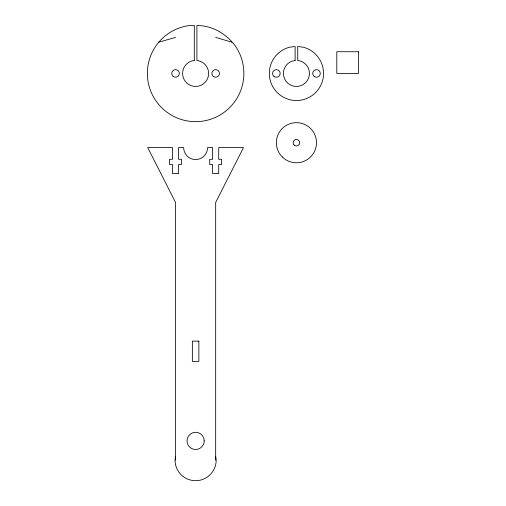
<?xml version="1.0" encoding="UTF-8"?>
<svg xmlns="http://www.w3.org/2000/svg" width="506" height="506" viewBox="0 0 506 506"><rect width="100%" height="100%" fill="white"/><g stroke="black" fill="none" stroke-linecap="round" stroke-linejoin="round"><path stroke-width="0.76" d="M175.544 456.267L175.038 460.131A20.569 20.569 0 0 0 195.607 480.7A20.569 20.569 0 0 0 216.182 460.131L215.67 456.267M158.795 42.188L175.544 37.4M215.67 37.4L231.9 42.188M215.67 460.131L215.67 202.451L243.506 147.581L218.706 147.581L218.706 159.295L221.634 159.295L221.634 164.501L218.706 164.501L218.706 173.609L212.634 173.609L212.634 164.501L209.705 164.501L209.705 159.295L212.634 159.295L212.634 147.581L207.568 147.581A11.961 11.961 0 0 1 195.607 159.542A11.961 11.961 0 0 1 183.646 147.581L178.58 147.581L178.58 159.295L181.509 159.295L181.509 164.501L178.58 164.501L178.58 173.609L172.508 173.609L172.508 164.501L169.58 164.501L169.58 159.295L172.508 159.295L172.508 147.581L147.708 147.581L175.544 202.451L175.544 460.131M204.209 440.884L203.918 443.111A8.602 8.602 0 0 1 187.302 443.111L187.005 440.884A8.602 8.602 0 0 1 195.607 432.282A8.602 8.602 0 0 1 204.209 440.884M194.31 60.499L191.154 61.201A13.011 13.011 0 0 0 185.645 81.795A13.011 13.011 0 0 0 206.878 79.929A13.011 13.011 0 0 0 197.865 60.612L196.91 60.568L196.91 25.559C212.128 25.294 226.34 33.921 235.277 45.913A48.26 48.26 0 0 1 215.784 117.234A48.26 48.26 0 0 1 148.935 85.653A48.26 48.26 0 0 1 191.641 25.3L194.31 25.433L194.31 60.499M295.125 60.499L291.975 61.201A13.011 13.011 0 0 0 286.466 81.795A13.011 13.011 0 0 0 307.699 79.929A13.011 13.011 0 0 0 298.685 60.612L297.73 60.568L297.73 46.489L303.448 47.241A27.109 27.109 0 0 1 318.635 88.974A27.109 27.109 0 0 1 274.22 88.974A27.109 27.109 0 0 1 289.413 47.241L295.125 46.489L295.125 60.499M358.488 51.738L336.794 51.738L336.794 73.427L358.488 73.427L358.488 51.738M198.864 341.139L192.356 341.139L192.356 361.379L198.864 361.379L198.864 341.139M273.955 76.355A3.795 3.795 0 0 0 280.109 74.053A3.795 3.795 0 0 0 275.036 69.872A3.795 3.795 0 0 0 273.955 76.355M314.593 76.716A3.795 3.795 0 0 0 320.285 73.427A3.795 3.795 0 0 0 314.593 70.138A3.795 3.795 0 0 0 314.593 76.716M213.772 76.716A3.795 3.795 0 0 0 219.465 73.427A3.795 3.795 0 0 0 213.772 70.138A3.795 3.795 0 0 0 213.772 76.716M173.134 76.355A3.795 3.795 0 0 0 179.288 74.053A3.795 3.795 0 0 0 174.216 69.872A3.795 3.795 0 0 0 173.134 76.355M282.24 156.904A20.063 20.063 0 0 0 315.807 147.91A20.063 20.063 0 0 0 291.235 123.337A20.063 20.063 0 0 0 282.24 156.904M294.125 145.013A3.251 3.251 0 0 0 299.571 143.559A3.251 3.251 0 0 0 295.586 139.574A3.251 3.251 0 0 0 294.125 145.013"/></g></svg>
